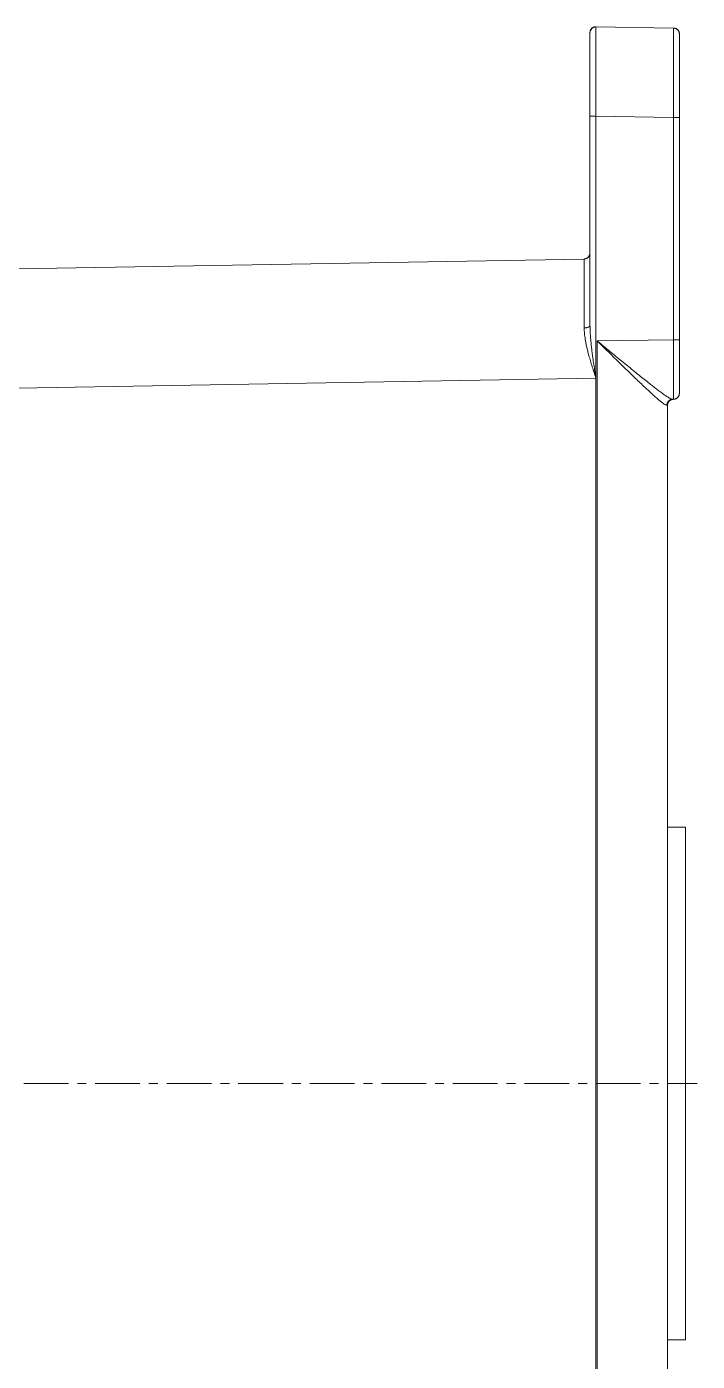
# Model space of a CAD drawing. Header units: millimetres. Extents: x -728 to 992, y -670 to 797.
# Drawn here: x -333.4 to -220.9, y -46.6 to 177.3 of the extents above; entities that cross this region are included whole.
import ezdxf

# ---------------------------------------------------------------- set-up
doc = ezdxf.new("R2010")
doc.units = ezdxf.units.MM
doc.linetypes.add('K5LT_AXLED', pattern=[12, 7.5, -1.5, 1.5, -1.5])
doc.linetypes.add('K5LT_THIN', pattern=[0])

# ---------------------------------------------------------------- blocks, each defined once
blk = doc.blocks.new('U2')
at = {"color": 7, "linetype": 'K5LT_THIN', "lineweight": 18}
for p, q in [((-237.95, 177.25), (-237.93, 177.25)), ((-237.95, 177.25), (-237.93, 177.25)), ((-237.95, 177.25), (-237.95, 177.25)), ((-237.95, 177.25), (-237.95, 177.25)), ((-237.93, 177.25), (-224.91, 177.02)), ((-237.93, 177.25), (-237.93, 162.25)), ((-237.93, 177.25), (-224.91, 177.02)), ((-224.91, 177.02), (-224.91, 177.02)), ((-238.93, 162.25), (-238.93, 176.25)), ((-238.93, 176.25), (-238.93, 162.25)), ((-238.93, 162.25), (-238.93, 176.25)), ((-238.93, 176.25), (-238.93, 162.25)), ((-238.93, 162.25), (-238.93, 176.25)), ((-223.93, 176.02), (-223.93, 162.03)), ((-223.93, 176.02), (-223.93, 176.02)), ((-223.93, 176.02), (-223.93, 176.02)), ((-223.93, 176.02), (-223.93, 176.02)), ((-223.93, 176.02), (-223.93, 162.03)), ((-223.93, 176.02), (-223.93, 167.11)), ((-223.93, 176.02), (-223.93, 176.02)), ((-223.93, 176.02), (-223.93, 162.03)), ((-223.93, 167.11), (-223.93, 176.02)), ((-238.93, 162.25), (-237.95, 162.25)), ((-238.93, 162.25), (-238.93, 139.28)), ((-238.93, 162.25), (-238.93, 162.25)), ((-237.95, 162.25), (-237.95, 118.32)), ((-237.95, 162.25), (-237.93, 162.25)), ((-237.93, 162.25), (-237.93, -162.25)), ((-237.93, 162.25), (-224.91, 162.03)), ((-223.93, 162.03), (-224.91, 162.03)), ((-224.91, 162.03), (-224.91, 124.75)), ((-223.93, 162.03), (-223.93, 124.75)), ((-238.93, 139.28), (-238.93, 127.15)), ((-377.14, 135.89), (-239.91, 138.28)), ((-239.91, 138.28), (-239.91, 138.28)), ((-237.72, 124.53), (-224.91, 124.75)), ((-237.72, 124.53), (-237.72, -124.53)), ((-224.91, 124.75), (-223.93, 124.75)), ((-223.93, 115.75), (-223.93, 124.75)), ((-223.93, 124.75), (-223.93, 115.75)), ((-223.93, 124.75), (-223.93, 115.75)), ((-223.93, 124.75), (-223.93, 115.75)), ((-223.93, 115.75), (-223.93, 124.75)), ((-377.14, 115.89), (-237.95, 118.32)), ((-225.07, 114.75), (-224.95, 114.75)), ((-225.07, 114.75), (-224.91, 114.75)), ((-224.95, 114.75), (-224.95, 114.75)), ((-223.93, 115.74), (-223.93, 115.75)), ((-223.93, 115.74), (-223.93, 115.75)), ((-226.04, 113.75), (-225.93, 113.75)), ((-225.93, 113.77), (-225.93, 113.75)), ((-225.93, 113.75), (-225.93, -113.75)), ((-225.93, 43), (-222.93, 43)), ((-222.93, 43), (-222.93, -43)), ((-225.93, -43), (-222.93, -43))]:
    blk.add_line(p, q, dxfattribs=at)
at = {"color": 30, "linetype": 'K5LT_AXLED', "lineweight": 18, "true_color": 0xff8000}
blk.add_line((-441.93, -0.1), (-220.93, 0), dxfattribs=at)
at = {"color": 7, "linetype": 'K5LT_THIN', "lineweight": 18}
for centre, start, end in [((-237.93, 176.25), 91.121, 180), ((-237.93, 176.25), 91, 91.065), ((-237.93, 176.25), 91.065, 91.121), ((-224.93, 176.02), 88.935, 89), ((-224.93, 176.02), 88.9059, 88.935), ((-224.93, 176.02), 0, 88.9059), ((-239.93, 139.28), 271, 0), ((-224.93, 113.75), 91, 180), ((-224.93, 113.75), 91, 99.8483), ((-224.93, 115.75), 271, 0)]:
    blk.add_arc(centre, 1, start, end, dxfattribs=at)
for points, knots in [([(-237.95, 177.25), (-237.95, 177.25), (-237.95, 177.25), (-237.95, 177.25), (-237.96, 177.25), (-237.96, 177.25), (-237.96, 177.25), (-237.97, 177.25), (-237.98, 177.25), (-238, 177.25), (-238.01, 177.25), (-238.06, 177.24), (-238.09, 177.24), (-238.12, 177.23), (-238.12, 177.23), (-238.16, 177.22), (-238.2, 177.21), (-238.29, 177.18), (-238.33, 177.16), (-238.42, 177.12), (-238.46, 177.1), (-238.53, 177.05), (-238.56, 177.02), (-238.6, 176.99), (-238.6, 176.99), (-238.64, 176.95), (-238.67, 176.92), (-238.73, 176.85), (-238.76, 176.81), (-238.81, 176.73), (-238.83, 176.68), (-238.87, 176.6), (-238.88, 176.55), (-238.91, 176.46), (-238.91, 176.42), (-238.93, 176.33), (-238.93, 176.29), (-238.93, 176.25)], [0, 0, 0, 0, 0.106991, 0.106991, 0.280264, 0.280264, 0.299525, 0.299525, 0.670378, 0.670378, 1.412083, 1.412083, 2.895488, 2.895488, 2.895493, 2.895493, 5.155546, 5.155546, 7.462534, 7.462534, 9.805474, 9.805474, 11.848704, 11.848704, 12.172405, 12.172405, 14.550565, 14.550565, 16.926749, 16.926749, 19.287696, 19.287696, 21.620485, 21.620485, 23.912912, 23.912912, 26, 26, 26, 26]), ([(-237.95, 177.25), (-237.95, 177.25), (-237.95, 177.25), (-237.95, 177.25), (-237.96, 177.25), (-237.96, 177.25), (-237.96, 177.25), (-237.97, 177.25), (-237.98, 177.25), (-238, 177.25), (-238.01, 177.25), (-238.06, 177.24), (-238.09, 177.24), (-238.16, 177.22), (-238.2, 177.21), (-238.29, 177.18), (-238.33, 177.16), (-238.42, 177.12), (-238.46, 177.1), (-238.53, 177.05), (-238.57, 177.02), (-238.64, 176.95), (-238.67, 176.92), (-238.73, 176.85), (-238.76, 176.81), (-238.81, 176.73), (-238.83, 176.68), (-238.87, 176.6), (-238.88, 176.55), (-238.91, 176.46), (-238.91, 176.42), (-238.93, 176.33), (-238.93, 176.29), (-238.93, 176.25)], [0, 0, 0, 0, 0.09053, 0.09053, 0.237145, 0.237145, 0.253444, 0.253444, 0.567241, 0.567241, 1.194835, 1.194835, 2.450024, 2.450024, 4.36237, 4.36237, 6.314429, 6.314429, 8.29691, 8.29691, 10.299691, 10.299691, 12.311973, 12.311973, 14.322583, 14.322583, 16.3203, 16.3203, 18.294191, 18.294191, 20.23393, 20.23393, 22, 22, 22, 22]), ([(-237.97, 177.25), (-237.98, 177.25), (-237.98, 177.25), (-237.99, 177.25), (-238, 177.25), (-238.04, 177.24), (-238.06, 177.24), (-238.13, 177.23), (-238.17, 177.22), (-238.26, 177.2), (-238.3, 177.18), (-238.38, 177.14), (-238.42, 177.12), (-238.5, 177.07), (-238.54, 177.04), (-238.61, 176.98), (-238.65, 176.95), (-238.71, 176.88), (-238.74, 176.84), (-238.79, 176.76), (-238.81, 176.72), (-238.85, 176.63), (-238.87, 176.59), (-238.9, 176.5), (-238.91, 176.46), (-238.92, 176.36), (-238.93, 176.3), (-238.93, 176.25)], [0.432772, 0.432772, 0.432772, 0.432772, 0.479778, 0.479778, 0.993617, 0.993617, 2.021294, 2.021294, 4.005067, 4.005067, 6.032221, 6.032221, 8.093872, 8.093872, 10.179728, 10.179728, 12.278717, 12.278717, 14.379277, 14.379277, 16.469707, 16.469707, 18.538521, 18.538521, 20.574795, 20.574795, 23, 23, 23, 23]), ([(-238.93, 162.25), (-238.93, 162.66), (-238.93, 163.06), (-238.93, 164.05), (-238.93, 164.63), (-238.93, 165.79), (-238.93, 166.36), (-238.93, 167.47), (-238.93, 168.02), (-238.93, 168.83), (-238.93, 169.11), (-238.93, 169.62), (-238.93, 169.85), (-238.93, 170.56), (-238.93, 171.03), (-238.93, 171.66), (-238.93, 171.84), (-238.93, 172.26), (-238.93, 172.5), (-238.93, 173.12), (-238.93, 173.49), (-238.93, 174.15), (-238.93, 174.45), (-238.93, 174.99), (-238.93, 175.22), (-238.93, 175.62), (-238.93, 175.78), (-238.93, 176.02), (-238.93, 176.1), (-238.93, 176.17), (-238.93, 176.17), (-238.93, 176.17), (-238.93, 176.16), (-238.93, 176.16), (-238.93, 176.15), (-238.93, 176.14), (-238.93, 176.13), (-238.93, 176.11), (-238.93, 176.1), (-238.93, 176.08), (-238.93, 176.07), (-238.93, 176.05), (-238.93, 176.04), (-238.93, 176.03), (-238.93, 176.02), (-238.93, 176.01), (-238.93, 176.01), (-238.93, 176.02), (-238.93, 176.03), (-238.93, 176.05), (-238.93, 176.06), (-238.93, 176.1), (-238.93, 176.12), (-238.93, 176.18), (-238.93, 176.21), (-238.93, 176.26), (-238.93, 176.26), (-238.93, 176.27), (-238.93, 176.27), (-238.93, 176.29), (-238.93, 176.3), (-238.93, 176.32), (-238.92, 176.34), (-238.92, 176.39), (-238.91, 176.43), (-238.89, 176.51), (-238.88, 176.55), (-238.85, 176.64), (-238.83, 176.68), (-238.79, 176.76), (-238.76, 176.8), (-238.71, 176.88), (-238.68, 176.91), (-238.63, 176.97), (-238.61, 176.98), (-238.57, 177.01), (-238.56, 177.03), (-238.5, 177.07), (-238.46, 177.1), (-238.38, 177.14), (-238.34, 177.16), (-238.25, 177.2), (-238.21, 177.21), (-238.15, 177.23), (-238.13, 177.23), (-238.09, 177.24), (-238.06, 177.24), (-238.01, 177.25), (-237.99, 177.25), (-237.96, 177.25), (-237.96, 177.25), (-237.95, 177.25)], [0.000011, 0.000011, 0.000011, 0.000011, 9.725443, 9.725443, 23.922101, 23.922101, 38.169053, 38.169053, 52.413622, 52.413622, 60.166121, 60.166121, 66.642443, 66.642443, 80.882898, 80.882898, 86.771248, 86.771248, 95.115167, 95.115167, 109.313003, 109.313003, 123.598934, 123.598934, 137.668668, 137.668668, 151.634944, 151.634944, 163.943359, 163.943359, 164.951181, 164.951181, 165.581689, 165.581689, 166.585701, 166.585701, 167.593522, 167.593522, 168.601344, 168.601344, 169.609165, 169.609165, 170.616987, 170.616987, 171.624808, 171.624808, 172.63263, 172.63263, 173.640451, 173.640451, 174.648273, 174.648273, 175.656095, 175.656095, 176.539971, 176.539971, 176.647282, 176.647282, 176.755404, 176.755404, 176.97165, 176.97165, 177.404141, 177.404141, 178.269122, 178.269122, 179.360622, 179.360622, 180.473007, 180.473007, 181.600852, 181.600852, 182.738258, 182.738258, 183.318628, 183.318628, 183.878994, 183.878994, 185.016676, 185.016676, 186.144955, 186.144955, 187.257707, 187.257707, 187.611689, 187.611689, 188.349202, 188.349202, 188.768307, 188.768307, 188.990879, 188.990879, 188.990879, 188.990879]), ([(-237.95, 177.25), (-237.95, 177.25), (-237.95, 177.25), (-237.95, 177.25), (-237.96, 177.25), (-237.96, 177.25), (-237.96, 177.25), (-237.97, 177.25), (-237.97, 177.25), (-237.98, 177.25), (-237.98, 177.25), (-237.99, 177.25), (-238, 177.25), (-238.04, 177.24), (-238.06, 177.24), (-238.13, 177.23), (-238.17, 177.22), (-238.26, 177.2), (-238.3, 177.18), (-238.38, 177.14), (-238.42, 177.12), (-238.5, 177.07), (-238.54, 177.04), (-238.61, 176.98), (-238.65, 176.95), (-238.71, 176.88), (-238.74, 176.84), (-238.79, 176.76), (-238.81, 176.72), (-238.85, 176.63), (-238.87, 176.59), (-238.9, 176.5), (-238.91, 176.46), (-238.92, 176.36), (-238.93, 176.3), (-238.93, 176.25)], [0.019252, 0.019252, 0.019252, 0.019252, 0.057755, 0.057755, 0.251929, 0.251929, 0.280412, 0.280412, 0.489223, 0.489223, 0.54236, 0.54236, 1.123224, 1.123224, 2.284951, 2.284951, 4.527488, 4.527488, 6.819064, 6.819064, 9.149637, 9.149637, 11.507572, 11.507572, 13.880353, 13.880353, 16.25491, 16.25491, 18.618016, 18.618016, 20.956686, 20.956686, 23.258571, 23.258571, 26, 26, 26, 26]), ([(-224.91, 177.02), (-224.91, 177.02), (-224.91, 177.02), (-224.9, 177.02), (-224.9, 177.02), (-224.89, 177.02), (-224.88, 177.02), (-224.86, 177.02), (-224.84, 177.02), (-224.8, 177.01), (-224.77, 177.01), (-224.69, 177), (-224.65, 176.98), (-224.56, 176.96), (-224.52, 176.94), (-224.44, 176.9), (-224.4, 176.87), (-224.32, 176.82), (-224.28, 176.79), (-224.22, 176.73), (-224.18, 176.69), (-224.12, 176.62), (-224.1, 176.58), (-224.05, 176.5), (-224.03, 176.46), (-223.99, 176.37), (-223.97, 176.33), (-223.95, 176.24), (-223.94, 176.19), (-223.93, 176.11), (-223.93, 176.06), (-223.93, 176.02)], [0, 0, 0, 0, 0.106991, 0.106991, 0.299525, 0.299525, 0.670378, 0.670378, 1.412083, 1.412083, 2.895493, 2.895493, 5.155546, 5.155546, 7.462533, 7.462533, 9.805474, 9.805474, 12.172405, 12.172405, 14.550565, 14.550565, 16.926749, 16.926749, 19.287696, 19.287696, 21.620485, 21.620485, 23.912912, 23.912912, 26, 26, 26, 26]), ([(-224.91, 177.02), (-224.91, 177.02), (-224.91, 177.02), (-224.9, 177.02), (-224.9, 177.02), (-224.89, 177.02), (-224.88, 177.02), (-224.86, 177.02), (-224.84, 177.02), (-224.8, 177.01), (-224.77, 177.01), (-224.69, 177), (-224.65, 176.98), (-224.56, 176.96), (-224.52, 176.94), (-224.44, 176.9), (-224.4, 176.87), (-224.32, 176.82), (-224.28, 176.79), (-224.22, 176.73), (-224.18, 176.69), (-224.12, 176.62), (-224.1, 176.58), (-224.05, 176.5), (-224.03, 176.46), (-223.99, 176.37), (-223.97, 176.33), (-223.95, 176.24), (-223.94, 176.19), (-223.93, 176.11), (-223.93, 176.06), (-223.93, 176.02)], [0, 0, 0, 0, 0.106991, 0.106991, 0.299525, 0.299525, 0.670378, 0.670378, 1.412083, 1.412083, 2.895493, 2.895493, 5.155546, 5.155546, 7.462534, 7.462534, 9.805474, 9.805474, 12.172405, 12.172405, 14.550565, 14.550565, 16.92675, 16.92675, 19.287696, 19.287696, 21.620485, 21.620485, 23.912912, 23.912912, 26, 26, 26, 26]), ([(-223.93, 162.03), (-223.93, 162.43), (-223.93, 162.83), (-223.93, 163.64), (-223.93, 164.04), (-223.93, 164.98), (-223.93, 165.52), (-223.93, 166.62), (-223.93, 167.18), (-223.93, 168.26), (-223.93, 168.78), (-223.93, 169.73), (-223.93, 170.17), (-223.93, 170.96), (-223.93, 171.31), (-223.93, 171.71), (-223.93, 171.75), (-223.93, 172.17), (-223.93, 172.54), (-223.93, 173.23), (-223.93, 173.56), (-223.93, 174.17), (-223.93, 174.46), (-223.93, 174.95), (-223.93, 175.15), (-223.93, 175.49), (-223.93, 175.62), (-223.93, 175.83), (-223.93, 175.89), (-223.93, 175.97), (-223.93, 175.97), (-223.93, 175.97), (-223.93, 175.98), (-223.93, 175.98), (-223.93, 175.98), (-223.93, 175.98), (-223.93, 175.98), (-223.93, 175.98), (-223.93, 175.98), (-223.93, 175.97), (-223.93, 175.97), (-223.93, 175.95), (-223.93, 175.95), (-223.93, 175.93), (-223.93, 175.92), (-223.93, 175.91), (-223.93, 175.9), (-223.93, 175.88), (-223.93, 175.88), (-223.93, 175.87), (-223.93, 175.86), (-223.93, 175.86), (-223.93, 175.86), (-223.93, 175.86), (-223.93, 175.87), (-223.93, 175.88), (-223.93, 175.89), (-223.93, 175.92), (-223.93, 175.94), (-223.93, 175.98), (-223.93, 176), (-223.93, 176.03), (-223.93, 176.03), (-223.93, 176.04), (-223.93, 176.05), (-223.93, 176.06), (-223.93, 176.07), (-223.93, 176.09), (-223.93, 176.11), (-223.94, 176.17), (-223.94, 176.2), (-223.96, 176.28), (-223.97, 176.32), (-224, 176.41), (-224.02, 176.45), (-224.07, 176.53), (-224.09, 176.57), (-224.15, 176.65), (-224.18, 176.69), (-224.24, 176.75), (-224.28, 176.79), (-224.35, 176.84), (-224.39, 176.87), (-224.48, 176.92), (-224.52, 176.94), (-224.6, 176.97), (-224.65, 176.98), (-224.74, 177.01), (-224.78, 177.01), (-224.86, 177.02), (-224.88, 177.02), (-224.91, 177.02)], [0, 0, 0, 0, 9.776676, 9.776676, 19.553352, 19.553352, 32.957748, 32.957748, 47.321246, 47.321246, 61.600181, 61.600181, 74.373529, 74.373529, 85.823436, 85.823436, 87.215253, 87.215253, 100.29187, 100.29187, 113.861062, 113.861062, 128.098729, 128.098729, 141.778295, 141.778295, 154.399318, 154.399318, 166.846553, 166.846553, 167.874284, 167.874284, 168.59622, 168.59622, 169.122962, 169.122962, 169.409949, 169.409949, 169.878789, 169.878789, 170.583379, 170.583379, 171.287968, 171.287968, 171.992558, 171.992558, 172.697147, 172.697147, 173.401736, 173.401736, 174.106326, 174.106326, 174.810915, 174.810915, 175.515505, 175.515505, 176.220094, 176.220094, 176.924684, 176.924684, 177.47373, 177.47373, 177.581604, 177.581604, 177.68967, 177.68967, 177.9058, 177.9058, 178.338062, 178.338062, 179.202585, 179.202585, 180.299636, 180.299636, 181.417725, 181.417725, 182.551409, 182.551409, 183.694759, 183.694759, 184.841516, 184.841516, 185.985264, 185.985264, 187.119621, 187.119621, 188.238427, 188.238427, 189.335919, 189.335919, 189.990831, 189.990831, 189.990831, 189.990831]), ([(-239.91, 138.28), (-239.87, 138.28), (-239.82, 138.29), (-239.73, 138.3), (-239.69, 138.31), (-239.6, 138.33), (-239.56, 138.35), (-239.48, 138.39), (-239.44, 138.41), (-239.36, 138.46), (-239.32, 138.49), (-239.25, 138.55), (-239.21, 138.58), (-239.15, 138.65), (-239.12, 138.69), (-239.07, 138.77), (-239.05, 138.81), (-239.01, 138.89), (-238.99, 138.94), (-238.96, 139.01), (-238.96, 139.04), (-238.95, 139.09), (-238.94, 139.1), (-238.93, 139.16), (-238.93, 139.2), (-238.93, 139.26), (-238.93, 139.27), (-238.93, 139.28)], [0.000084, 0.000084, 0.000084, 0.000084, 1.19021, 1.19021, 2.396429, 2.396429, 3.629173, 3.629173, 4.883109, 4.883109, 6.151994, 6.151994, 7.429106, 7.429106, 8.707417, 8.707417, 9.979806, 9.979806, 11.239278, 11.239278, 12.122232, 12.122232, 12.479176, 12.479176, 13.692955, 13.692955, 13.999529, 13.999529, 13.999529, 13.999529]), ([(-238.93, 139.28), (-238.93, 139.28), (-238.93, 139.28), (-238.93, 139.28), (-238.93, 139.28), (-238.93, 139.27), (-238.93, 139.27), (-238.93, 139.26), (-238.93, 139.26), (-238.93, 139.25), (-238.93, 139.24), (-238.93, 139.21), (-238.93, 139.19), (-238.94, 139.14), (-238.94, 139.11), (-238.95, 139.07)], [0.000012, 0.000012, 0.000012, 0.000012, 0.010357, 0.010357, 0.123532, 0.123532, 0.247088, 0.247088, 0.4942, 0.4942, 0.988423, 0.988423, 1.976871, 1.976871, 3.889639, 3.889639, 3.889639, 3.889639]), ([(-238.93, 139.28), (-238.93, 139.28), (-238.93, 139.28), (-238.93, 139.28), (-238.93, 139.28), (-238.93, 139.27), (-238.93, 139.27), (-238.93, 139.26), (-238.93, 139.26), (-238.93, 139.25), (-238.93, 139.24), (-238.93, 139.21), (-238.93, 139.19), (-238.94, 139.14), (-238.94, 139.11), (-238.95, 139.07)], [0.000012, 0.000012, 0.000012, 0.000012, 0.010357, 0.010357, 0.123532, 0.123532, 0.247088, 0.247088, 0.4942, 0.4942, 0.988423, 0.988423, 1.976871, 1.976871, 3.889639, 3.889639, 3.889639, 3.889639]), ([(-239.9, 126.73), (-239.91, 126.56), (-239.89, 126.24), (-239.86, 125.76), (-239.8, 125.28), (-239.72, 124.75), (-239.61, 124.16), (-239.48, 123.52), (-239.31, 122.82), (-239.1, 122.05), (-238.85, 121.17), (-238.56, 120.23), (-238.25, 119.26), (-238.05, 118.63), (-237.95, 118.32)], [0, 0, 0, 0, 0.061664, 0.116557, 0.171859, 0.235412, 0.307345, 0.384739, 0.462362, 0.555884, 0.658144, 0.776809, 0.889794, 1, 1, 1, 1]), ([(-239.9, 126.73), (-239.84, 126.73), (-239.71, 126.74), (-239.54, 126.76), (-239.39, 126.8), (-239.26, 126.84), (-239.14, 126.89), (-239.05, 126.95), (-238.98, 127.01), (-238.94, 127.08), (-238.93, 127.13), (-238.93, 127.15)], [0, 0, 0, 0, 0.132425, 0.247809, 0.35065, 0.456319, 0.565028, 0.672845, 0.778521, 0.887761, 1, 1, 1, 1]), ([(-238.93, 127.15), (-238.93, 127), (-238.92, 126.72), (-238.91, 126.31), (-238.89, 125.91), (-238.86, 125.45), (-238.82, 124.9), (-238.76, 124.26), (-238.69, 123.56), (-238.6, 122.79), (-238.48, 121.9), (-238.33, 120.84), (-238.15, 119.63), (-238.01, 118.77), (-237.95, 118.32)], [0, 0, 0, 0, 0.051665, 0.0978, 0.139857, 0.191628, 0.253996, 0.328702, 0.407482, 0.492156, 0.59145, 0.708343, 0.8485, 1, 1, 1, 1]), ([(-225.07, 114.75), (-225.12, 114.75), (-225.26, 114.78), (-225.53, 114.91), (-225.84, 115.1), (-226.24, 115.35), (-226.75, 115.71), (-227.36, 116.16), (-228.04, 116.68), (-228.77, 117.25), (-229.58, 117.89), (-230.47, 118.6), (-231.44, 119.38), (-232.48, 120.23), (-233.55, 121.11), (-234.61, 121.97), (-235.64, 122.82), (-236.67, 123.66), (-237.36, 124.23), (-237.72, 124.53)], [0, 0, 0, 0, 0.05268, 0.098225, 0.137236, 0.18339, 0.236476, 0.293829, 0.349618, 0.405569, 0.465089, 0.528153, 0.594944, 0.665127, 0.73662, 0.804803, 0.868666, 0.932756, 1, 1, 1, 1]), ([(-226.04, 113.75), (-226.09, 113.74), (-226.21, 113.79), (-226.46, 113.93), (-226.75, 114.13), (-227.1, 114.4), (-227.54, 114.77), (-228.04, 115.21), (-228.61, 115.73), (-229.24, 116.31), (-229.94, 116.97), (-230.69, 117.68), (-231.52, 118.48), (-232.42, 119.34), (-233.38, 120.28), (-234.35, 121.23), (-235.32, 122.18), (-236.21, 123.05), (-237.01, 123.83), (-237.49, 124.31), (-237.72, 124.53)], [0, 0, 0, 0, 0.052829, 0.098529, 0.137566, 0.183242, 0.23054, 0.282485, 0.33369, 0.388777, 0.444958, 0.504215, 0.565223, 0.631944, 0.699931, 0.771039, 0.836544, 0.901057, 0.95419, 1, 1, 1, 1]), ([(-225.07, 114.75), (-225.14, 114.75), (-225.26, 114.73), (-225.43, 114.68), (-225.58, 114.6), (-225.71, 114.5), (-225.82, 114.38), (-225.92, 114.24), (-225.99, 114.09), (-226.03, 113.92), (-226.04, 113.81), (-226.04, 113.75)], [0, 0, 0, 0, 0.131994, 0.246982, 0.349448, 0.454744, 0.56294, 0.670541, 0.775668, 0.885818, 1, 1, 1, 1]), ([(-225.93, 113.75), (-225.93, 113.78), (-225.92, 113.82), (-225.92, 113.86), (-225.92, 113.87), (-225.91, 113.93), (-225.9, 113.97), (-225.88, 114.06), (-225.87, 114.1), (-225.83, 114.18), (-225.81, 114.23), (-225.76, 114.31), (-225.73, 114.34), (-225.67, 114.42), (-225.64, 114.45), (-225.57, 114.52), (-225.54, 114.55), (-225.46, 114.6), (-225.42, 114.62), (-225.34, 114.66), (-225.31, 114.67), (-225.26, 114.69), (-225.25, 114.7), (-225.24, 114.7), (-225.24, 114.7), (-225.19, 114.71), (-225.15, 114.73), (-225.09, 114.74), (-225.07, 114.74), (-225.02, 114.75), (-225, 114.75), (-224.97, 114.75), (-224.96, 114.75), (-224.95, 114.75), (-224.95, 114.75), (-224.95, 114.75), (-224.95, 114.75), (-224.95, 114.75)], [0, 0, 0, 0, 1.809211, 1.809211, 2.295005, 2.295005, 4.620853, 4.620853, 6.997834, 6.997834, 9.415664, 9.415664, 11.862309, 11.862309, 14.324809, 14.324809, 16.789618, 16.789618, 19.243014, 19.243014, 21.207406, 21.207406, 21.671514, 21.671514, 21.96337, 21.96337, 24.062282, 24.062282, 25.310489, 25.310489, 26.402671, 26.402671, 26.91919, 26.91919, 26.994604, 26.994604, 27, 27, 27, 27]), ([(-224.95, 114.75), (-224.95, 114.75), (-224.95, 114.75), (-224.95, 114.75), (-224.95, 114.75), (-224.95, 114.75), (-224.96, 114.75), (-224.96, 114.75), (-224.97, 114.75), (-224.98, 114.75), (-224.99, 114.75), (-225.01, 114.75), (-225.03, 114.74), (-225.04, 114.74), (-225.04, 114.74), (-225.05, 114.74), (-225.05, 114.74), (-225.07, 114.74), (-225.08, 114.74), (-225.11, 114.73), (-225.13, 114.73), (-225.15, 114.73), (-225.15, 114.73), (-225.19, 114.71), (-225.23, 114.7), (-225.27, 114.69), (-225.27, 114.69), (-225.31, 114.67), (-225.36, 114.65), (-225.44, 114.61), (-225.48, 114.59), (-225.55, 114.53), (-225.59, 114.5), (-225.66, 114.44), (-225.69, 114.4), (-225.75, 114.32), (-225.77, 114.29), (-225.82, 114.2), (-225.84, 114.16), (-225.87, 114.07), (-225.89, 114.03), (-225.91, 113.95), (-225.91, 113.92), (-225.92, 113.87), (-225.92, 113.86), (-225.92, 113.84), (-225.92, 113.84), (-225.92, 113.82), (-225.93, 113.82), (-225.93, 113.79), (-225.93, 113.77), (-225.93, 113.75)], [0.006071, 0.006071, 0.006071, 0.006071, 0.039637, 0.039637, 0.083133, 0.083133, 0.134299, 0.134299, 0.268655, 0.268655, 0.537367, 0.537367, 1.061333, 1.061333, 1.074791, 1.074791, 1.220825, 1.220825, 1.690183, 1.690183, 2.149639, 2.149639, 2.327683, 2.327683, 3.633329, 3.633329, 3.644905, 3.644905, 5.146728, 5.146728, 6.682377, 6.682377, 8.23231, 8.23231, 9.788071, 9.788071, 11.340954, 11.340954, 12.882265, 12.882265, 14.40358, 14.40358, 15.542919, 15.542919, 15.896988, 15.896988, 16.13977, 16.13977, 16.2755, 16.2755, 17, 17, 17, 17]), ([(-225.93, 113.75), (-225.93, 113.78), (-225.92, 113.82), (-225.92, 113.86), (-225.92, 113.87), (-225.91, 113.93), (-225.9, 113.97), (-225.88, 114.06), (-225.87, 114.1), (-225.83, 114.18), (-225.81, 114.23), (-225.76, 114.31), (-225.73, 114.34), (-225.67, 114.42), (-225.64, 114.45), (-225.57, 114.52), (-225.54, 114.55), (-225.46, 114.6), (-225.42, 114.62), (-225.34, 114.66), (-225.31, 114.67), (-225.26, 114.69), (-225.25, 114.7), (-225.24, 114.7), (-225.24, 114.7), (-225.19, 114.71), (-225.15, 114.73), (-225.09, 114.74), (-225.07, 114.74), (-225.04, 114.74)], [0, 0, 0, 0, 1.809211, 1.809211, 2.295005, 2.295005, 4.620854, 4.620854, 6.997835, 6.997835, 9.415665, 9.415665, 11.86231, 11.86231, 14.32481, 14.32481, 16.78962, 16.78962, 19.243016, 19.243016, 21.207408, 21.207408, 21.671516, 21.671516, 21.963371, 21.963371, 24.062285, 24.062285, 25.310492, 25.310492, 25.310492, 25.310492]), ([(-224.95, 114.75), (-224.98, 114.75), (-225.02, 114.74), (-225.06, 114.74), (-225.07, 114.74), (-225.12, 114.73), (-225.16, 114.72), (-225.21, 114.71), (-225.22, 114.71), (-225.23, 114.7)], [0.000022, 0.000022, 0.000022, 0.000022, 0.933436, 0.933436, 1.105296, 1.105296, 2.22543, 2.22543, 2.424913, 2.424913, 2.424913, 2.424913]), ([(-224.91, 114.75), (-224.91, 114.75), (-224.91, 114.75), (-224.91, 114.75), (-224.9, 114.75), (-224.89, 114.75), (-224.89, 114.75), (-224.88, 114.75), (-224.87, 114.75), (-224.85, 114.75), (-224.83, 114.75), (-224.8, 114.76), (-224.78, 114.76), (-224.75, 114.77), (-224.73, 114.77), (-224.67, 114.78), (-224.63, 114.8), (-224.54, 114.83), (-224.5, 114.85), (-224.42, 114.89), (-224.38, 114.91), (-224.3, 114.97), (-224.27, 115), (-224.2, 115.07), (-224.17, 115.1), (-224.11, 115.18), (-224.08, 115.21), (-224.04, 115.3), (-224.01, 115.34), (-223.98, 115.43), (-223.97, 115.47), (-223.95, 115.56), (-223.94, 115.6), (-223.93, 115.68), (-223.93, 115.72), (-223.93, 115.75)], [0.000143, 0.000143, 0.000143, 0.000143, 0.01, 0.01, 0.221214, 0.221214, 0.442714, 0.442714, 0.885713, 0.885713, 1.771711, 1.771711, 2.597555, 2.597555, 3.543709, 3.543709, 5.987387, 5.987387, 8.479897, 8.479897, 11.008962, 11.008962, 13.561478, 13.561478, 16.123548, 16.123548, 18.680871, 18.680871, 21.21916, 21.21916, 23.724568, 23.724568, 26.184081, 26.184081, 28, 28, 28, 28]), ([(-224.91, 114.75), (-224.87, 114.75), (-224.82, 114.75), (-224.77, 114.76), (-224.77, 114.76), (-224.77, 114.76)], [0.000136, 0.000136, 0.000136, 0.000136, 2.125347, 2.125347, 2.319208, 2.319208, 2.319208, 2.319208]), ([(-224.91, 114.75), (-224.87, 114.75), (-224.82, 114.75), (-224.77, 114.76), (-224.77, 114.76), (-224.77, 114.76)], [0.000103, 0.000103, 0.000103, 0.000103, 1.615266, 1.615266, 1.7626, 1.7626, 1.7626, 1.7626]), ([(-224.77, 114.76), (-224.75, 114.77), (-224.73, 114.77), (-224.67, 114.78), (-224.63, 114.8), (-224.54, 114.83), (-224.5, 114.85), (-224.42, 114.89), (-224.38, 114.91), (-224.3, 114.97), (-224.27, 115), (-224.2, 115.07), (-224.17, 115.1), (-224.11, 115.18), (-224.08, 115.21), (-224.04, 115.3), (-224.01, 115.34), (-223.98, 115.43), (-223.97, 115.47), (-223.95, 115.56), (-223.94, 115.6), (-223.93, 115.68), (-223.93, 115.72), (-223.93, 115.75)], [2.597555, 2.597555, 2.597555, 2.597555, 3.543709, 3.543709, 5.987387, 5.987387, 8.479897, 8.479897, 11.008962, 11.008962, 13.561478, 13.561478, 16.123548, 16.123548, 18.680871, 18.680871, 21.21916, 21.21916, 23.724568, 23.724568, 26.184081, 26.184081, 28, 28, 28, 28])]:
    blk.add_open_spline(points, degree=3, knots=knots, dxfattribs=at)
for points, weights in [([(-237.95, 162.25), (-237.96, 171.04), (-237.96, 177.25), (-237.95, 177.25)], [1, 0.804837801273, 0.804809644446, 0.999915529517]), ([(-224.91, 177.02), (-224.9, 177.02), (-224.9, 170.81), (-224.91, 162.03)], [0.999844661723, 0.804809654126, 0.804861433552, 1]), ([(-239.91, 138.28), (-239.9, 138.28), (-239.9, 133.98), (-239.9, 126.73)], [0.99991198527, 0.895599576381, 0.895628914625, 1]), ([(-224.91, 124.75), (-224.9, 118.89), (-224.9, 114.75), (-224.91, 114.75)], [1, 0.804837763257, 0.804809644435, 0.999915643532])]:
    blk.add_rational_spline(points, weights, degree=3, dxfattribs=at)
blk = doc.blocks.new('U0')
blk.add_blockref('U2', (0, 0))

msp = doc.modelspace()

# ---------------------------------------------------------------- block references
msp.add_blockref('U0', (0, 0))

doc.saveas('drawing.dxf')
